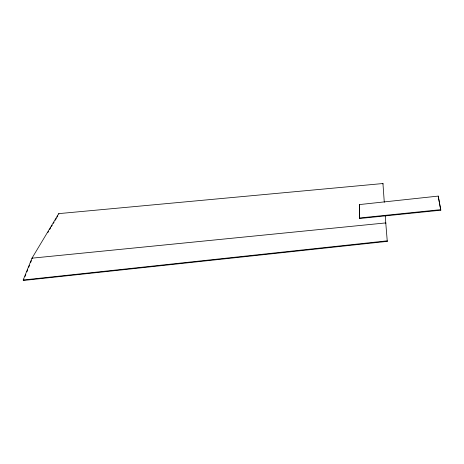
<?xml version="1.0" encoding="UTF-8"?>
<svg xmlns="http://www.w3.org/2000/svg" width="464" height="464" viewBox="0 0 464 464"><rect width="100%" height="100%" fill="white"/><g stroke="black" fill="none" stroke-linecap="round" stroke-linejoin="round"><path stroke-width="0.7" d="M32.207 258.628L31.987 258.17L385.764 222.917L387.278 241.384L23.432 280.471L23.2 280.012L31.987 258.17L58.737 213.626L382.945 183.529L383.003 184.051M23.432 280.471L23.966 279.148M25.033 276.498L25.827 274.514M26.889 271.863L27.689 269.88M28.751 267.229L29.551 265.246M30.612 262.601L31.413 260.611M47.763 232.69L48.505 231.449M49.625 229.581L50.738 227.72M51.487 226.478L52.229 225.237M53.348 223.375L54.091 222.134M55.21 220.272L56.324 218.411M57.072 217.164L57.814 215.922M359.339 204.589L438.219 196.098L440.8 210.209L359.67 218.509L359.339 204.589L359.414 205.117M23.2 280.012L387.208 240.839L387.278 241.384M359.594 217.976L440.765 209.653M58.737 213.626L58.928 214.061M440.8 210.209L438.219 196.098M382.945 183.529L384.285 202.258M385.219 215.302L385.828 223.457M359.432 205.819L359.67 218.509"/></g></svg>
